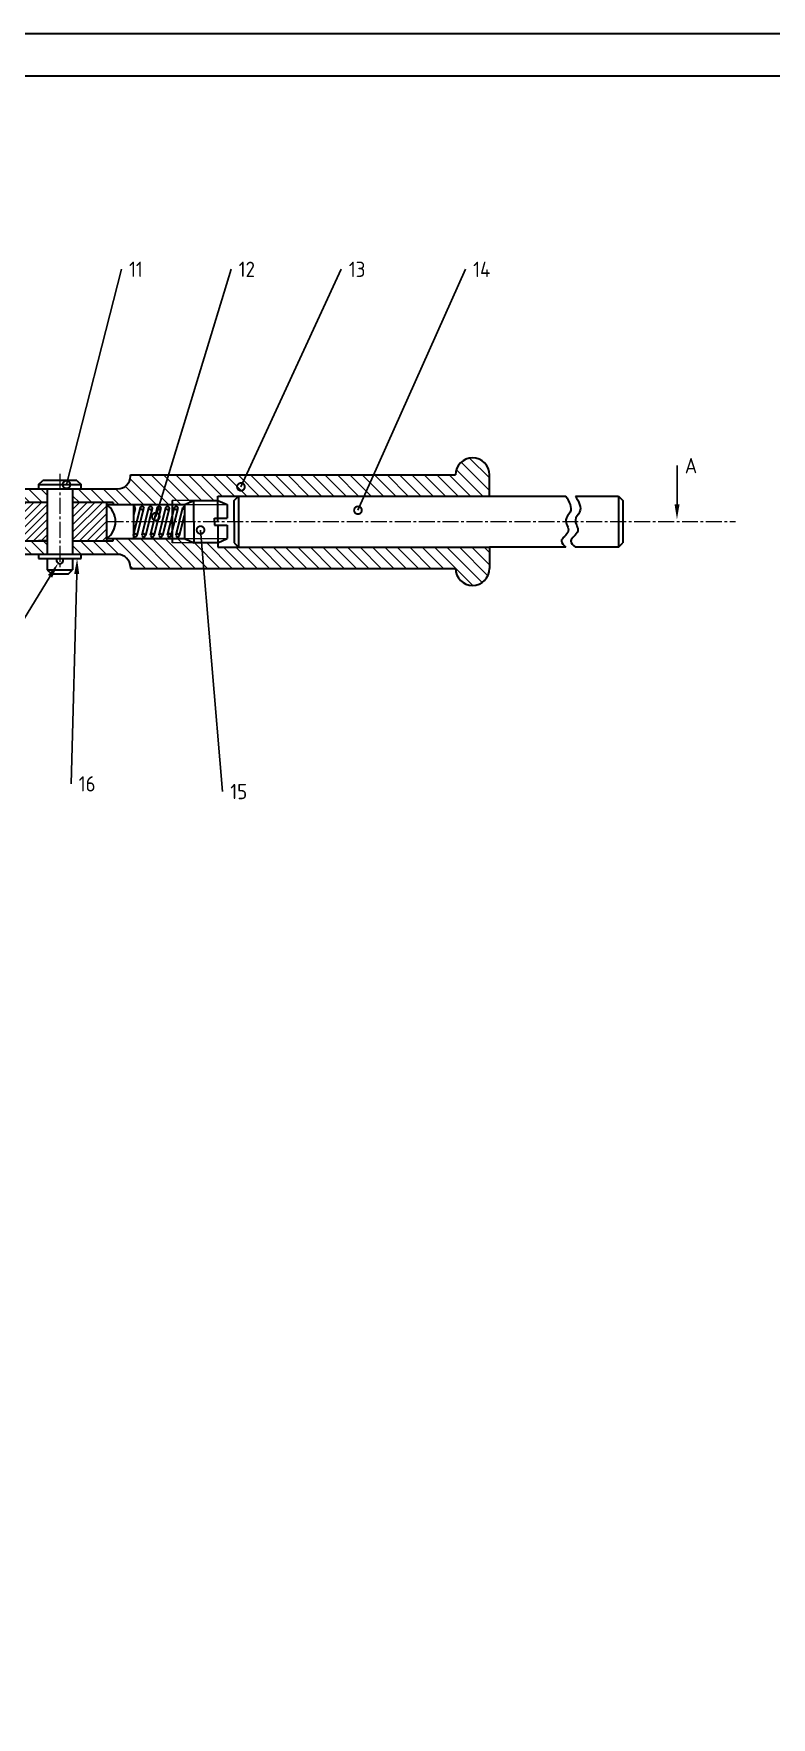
# Model space of a CAD drawing. Header units: millimetres. Extents: x 0 to 841, y 0 to 594.
# Drawn here: x 316.8 to 490.2, y 198.3 to 594 of the extents above; entities that cross this region are included whole.
import ezdxf
from ezdxf import colors
from ezdxf.entities.mleader import LeaderData, LeaderLine
from ezdxf.math import Vec2, Vec3

# ---------------------------------------------------------------- set-up
doc = ezdxf.new("R2010")
doc.units = ezdxf.units.MM
doc.header["$LTSCALE"] = 5
doc.linetypes.add('ACAD_ISO10W100', pattern=[18, 12, -3, 0, -3])
doc.linetypes.add('CENTER2', pattern=[1.125, 0.75, -0.125, 0.125, -0.125])
doc.layers.get('0').update_dxf_attribs({"lineweight": 30})
for name, color, linetype, lineweight in [('Axe mici', 7, 'ACAD_ISO10W100', 13), ('Thick', 7, 'Continuous', 30), ('Thin', 7, 'Continuous', 13)]:
    doc.layers.add(name, color=color, linetype=linetype, lineweight=lineweight)
doc.styles.get("Standard").update_dxf_attribs({"font": 'isocp.shx'})

# ---------------------------------------------------------------- blocks, each defined once
blk = doc.blocks.new('*U6')
at = {"layer": 'Axe mici', "color": 0, "linetype": 'CENTER2', "transparency": 16777216}
blk.add_line((0.79, 0), (148.37, 0), dxfattribs=at)
blk = doc.blocks.new('*U9')
at = {"layer": 'Axe mici', "color": 0, "linetype": 'CENTER2', "transparency": 16777216}
blk.add_line((0, 11.2), (0, -11.2), dxfattribs=at)
blk = doc.blocks.new('*U10')
at = {"layer": 'Thick'}
blk.add_circle((0, 0), 0.4, dxfattribs=at)
blk = doc.blocks.new('*U11')
at = {"layer": 'Thick', "color": 0, "linetype": 'ByBlock', "lineweight": -2, "transparency": 16777216}
for p in [(0, 0), (2, 0), (4, 0), (6, 0), (8, 0)]:
    blk.add_blockref('*U10', p, dxfattribs=at)
blk = doc.blocks.new('*U12')
at = {"layer": 'Thick'}
blk.add_circle((0, 0), 0.4, dxfattribs=at)
blk = doc.blocks.new('*U13')
at = {"layer": 'Thick', "color": 0, "linetype": 'ByBlock', "lineweight": -2, "transparency": 16777216}
for p in [(0, 0), (2, 0), (4, 0), (6, 0), (8, 0)]:
    blk.add_blockref('*U12', p, dxfattribs=at)
blk = doc.blocks.new('*U14')
at = {"layer": 'Thick'}
for p, q in [((-1.19, -3.1), (0.41, 3.3)), ((1.19, 3.1), (-0.41, -3.3))]:
    blk.add_line(p, q, dxfattribs=at)
blk = doc.blocks.new('*U15')
at = {"layer": 'Thick', "color": 0, "linetype": 'ByBlock', "lineweight": -2, "transparency": 16777216}
for p in [(0, 0), (2, 0), (4, 0), (6, 0), (8, 0)]:
    blk.add_blockref('*U14', p, dxfattribs=at)
blk = doc.blocks.new('_DotSmall')
at = {"color": 0, "linetype": 'ByBlock', "const_width": 0.5}
blk.add_lwpolyline([(-0.0625, 0, 1), (0.0625, 0, 1)], format="xyb", close=True, dxfattribs=at)

msp = doc.modelspace()

# ---------------------------------------------------------------- hatches: boundary and pattern name
at = {"layer": 'Thin', "transparency": 33554687}
h = msp.add_hatch(dxfattribs=at)
h.set_pattern_fill('ANSI31', color=256, scale=0.65, angle=90)
h.paths.add_polyline_path([(200.35, 487.03), (168.5, 487.03), (168.5, 483.83), (200.35, 483.83)])
h.paths.add_polyline_path([(195.35, 474.83), (168.5, 474.83), (168.5, 471.63), (195.35, 471.63)])
h.paths.add_polyline_path([(319.95, 487.03), (248.35, 487.03), (248.35, 483.83), (319.95, 483.83)])
h.paths.add_polyline_path([(319.95, 474.83), (253.35, 474.83), (253.35, 471.63), (319.95, 471.63)])
h.paths.add_polyline_path([(423.93, 490.33, 1), (415.93, 490.33), (339.52, 490.33), (339.52, 490.03, -0.414214), (336.52, 487.03), (325.95, 487.03), (325.95, 483.83), (335.47, 483.83), (335.47, 483.33), (352.25, 483.33), (354.45, 484.33), (360.05, 484.33), (360.05, 485.33), (387.05, 485.33), (423.93, 485.33)])
h.paths.add_polyline_path([(423.93, 473.33), (364.93, 473.33), (360.05, 473.33), (360.05, 474.33), (354.45, 474.33), (352.25, 475.33), (335.47, 475.33), (335.47, 474.83), (325.95, 474.83), (325.95, 471.63), (336.52, 471.63, -0.414214), (339.52, 468.63), (339.52, 468.33), (415.93, 468.33, 1), (423.93, 468.33)])
h = msp.add_hatch(dxfattribs=at)
h.set_pattern_fill('ANSI31', color=256, scale=0.4)
h.paths.add_polyline_path([(319.95, 483.83), (311.95, 483.83), (311.95, 479.33), (319.95, 479.33)])
h.paths.add_polyline_path([(319.95, 479.33), (311.95, 479.33), (311.95, 474.83), (319.95, 474.83)])
h.paths.add_polyline_path([(333.95, 483.83), (325.95, 483.83), (325.95, 479.33), (333.95, 479.33)])
h.paths.add_polyline_path([(333.95, 479.33), (325.95, 479.33), (325.95, 474.83), (333.95, 474.83)])

# ---------------------------------------------------------------- linework, layer by layer
at = {"layer": 'Thick'}
for p, q in [((248.35, 487.03), (336.52, 487.03)), ((317.95, 488.03), (318.95, 489.03)), ((317.95, 488.03), (317.95, 487.03)), ((317.95, 488.03), (327.95, 488.03)), ((326.95, 489.03), (318.95, 489.03)), ((319.95, 487.03), (319.95, 471.63)), ((322.95, 487.03), (327.95, 487.03)), ((325.95, 487.03), (325.95, 471.63)), ((326.95, 489.03), (327.95, 488.03)), ((327.95, 487.03), (327.95, 488.03)), ((339.52, 490.03), (339.52, 490.33)), ((339.52, 490.33), (415.93, 490.33)), ((423.93, 485.33), (423.93, 490.33)), ((319.95, 483.83), (248.35, 483.83)), ((335.47, 483.83), (325.95, 483.83)), ((333.95, 474.83), (333.95, 483.83)), ((333.95, 483.33), (352.25, 483.33)), ((335.47, 483.83), (335.47, 483.33)), ((340.25, 483.33), (340.25, 475.33)), ((349.36, 484.33), (349.36, 474.33)), ((352.25, 483.33), (354.45, 484.33)), ((352.25, 483.33), (352.25, 475.33)), ((354.45, 479.33), (354.45, 484.33)), ((354.45, 484.33), (360.05, 484.33)), ((360.05, 479.33), (360.05, 485.33)), ((360.05, 485.33), (387.05, 485.33)), ((360.05, 480.13), (360.05, 484.33)), ((360.05, 484.33), (362.25, 483.33)), ((362.25, 483.33), (362.25, 480.13)), ((363.93, 484.33), (364.93, 485.33)), ((363.93, 479.33), (363.93, 484.33)), ((364.93, 485.33), (423.93, 485.33)), ((364.93, 485.33), (364.93, 473.33)), ((423.93, 485.33), (441.85, 485.33)), ((444.09, 485.33), (449.65, 485.33)), ((449.65, 485.33), (454.25, 485.33)), ((454.25, 485.33), (455.25, 484.33)), ((454.25, 485.33), (454.25, 473.33)), ((455.25, 484.33), (455.25, 474.33)), ((340.63, 482.43), (340.25, 480.9)), ((350.26, 476.23), (351.86, 482.63)), ((351.04, 476.04), (352.25, 480.88)), ((354.45, 479.33), (354.45, 474.33)), ((359.25, 479.33), (359.25, 480.13)), ((359.25, 480.13), (362.25, 480.13)), ((359.25, 479.33), (359.25, 478.53)), ((363.93, 479.33), (363.93, 474.33)), ((252.35, 474.83), (319.95, 474.83)), ((319.95, 474.83), (317.95, 474.83)), ((325.95, 474.83), (335.47, 474.83)), ((333.95, 475.33), (352.25, 475.33)), ((335.47, 474.83), (335.47, 475.33)), ((352.25, 475.33), (354.45, 474.33)), ((359.25, 478.53), (362.25, 478.53)), ((360.05, 478.53), (360.05, 474.33)), ((360.05, 474.33), (362.25, 475.33)), ((362.25, 478.53), (362.25, 475.33)), ((336.52, 471.63), (253.35, 471.63)), ((319.95, 471.63), (317.95, 471.63)), ((317.95, 471.63), (317.95, 470.63)), ((327.95, 470.63), (327.95, 471.63)), ((360.05, 474.33), (354.45, 474.33)), ((360.05, 474.33), (360.05, 473.33)), ((360.05, 473.33), (387.05, 473.33)), ((363.93, 474.33), (364.93, 473.33)), ((364.93, 473.33), (423.93, 473.33)), ((423.93, 473.33), (423.93, 468.33)), ((441.85, 473.33), (423.93, 473.33)), ((454.25, 473.33), (444.09, 473.33)), ((454.25, 473.33), (455.25, 474.33)), ((317.95, 470.63), (327.95, 470.63)), ((319.95, 470.63), (319.95, 468.04)), ((319.95, 468.04), (320.95, 467.04)), ((319.95, 468.04), (325.95, 468.04)), ((320.95, 467.04), (324.95, 467.04)), ((324.95, 467.04), (325.95, 468.04)), ((325.95, 470.63), (325.95, 468.04)), ((339.52, 468.63), (339.52, 468.33)), ((339.52, 468.33), (391.34, 468.33)), ((339.52, 468.33), (415.93, 468.33))]:
    msp.add_line(p, q, dxfattribs=at)
for points in [[(0, 0), (841, 0), (841, 594), (0, 594)], [(20, 10), (831, 10), (831, 584), (20, 584)]]:
    msp.add_lwpolyline(points, close=True, dxfattribs=at)
msp.add_circle((340.65, 476.13), 0.4, dxfattribs=at)
for centre, radius, start, end in [((419.93, 490.33), 4, 0, 180), ((336.52, 490.03), 3, 270, 360), ((331.15, 479.33), 4.88, 304.9069, 55.0931), ((340.25, 482.53), 0.4, 270, 90), ((352.25, 482.53), 0.4, 90, 270), ((352.25, 482.53), 0.4, 90, 270), ((336.52, 468.63), 3, 0, 90), ((322.95, 470.24), 0.8, 150.1075, 29.8925), ((419.93, 468.33), 4, 180, 0)]:
    msp.add_arc(centre, radius, start, end, dxfattribs=at)
for points in [[(441.85, 485.33), (442.86, 481.56), (441.85, 479.79), (442.43, 477.05), (440.8, 474.78), (441.85, 473.33)], [(444.09, 485.33), (445.09, 481.56), (444.09, 479.79), (444.66, 477.05), (443.03, 474.78), (444.09, 473.33)]]:
    msp.add_spline(points, degree=3, dxfattribs=at)
at = {"layer": 'Thin'}
for p, q in [((354.45, 484.33), (349.36, 484.33)), ((352.25, 483.33), (362.25, 483.33)), ((352.25, 475.33), (362.25, 475.33)), ((354.45, 474.33), (349.36, 474.33))]:
    msp.add_line(p, q, dxfattribs=at)

# ---------------------------------------------------------------- block references
at = {"layer": 'Axe mici', "linetype": 'CENTER2'}
for name, p in [('*U9', (322.95, 479.33)), ('*U6', (333.37, 479.33))]:
    msp.add_blockref(name, p, dxfattribs=at)
at = {"layer": 'Thick'}
for name, p in [('*U11', (342.25, 482.53)), ('*U15', (341.45, 479.33))]:
    msp.add_blockref(name, p, dxfattribs=at)
at = {"layer": 'Thick', "xscale": -1, "rotation": 180}
msp.add_blockref('*U13', (342.65, 476.13), dxfattribs=at)

# ---------------------------------------------------------------- leaders
at = {"layer": 'Thick'}
ml = msp.add_multileader_mtext('Standard', dxfattribs=at)
ml.set_content('A', color=256)
ml.set_leader_properties()
ml.build(insert=Vec2(0, 0))
ml.multileader.update_dxf_attribs({"dogleg_length": 0, "arrow_head_size": 3.6, "scale": 20})
ctx = ml.context
ctx.base_point, ctx.scale, ctx.char_height, ctx.arrow_head_size, ctx.landing_gap_size, ctx.plane_origin = Vec3(468.02, 492.49), 20, 3.6, 3.6, 1.8, Vec3(467.98, 479.83)
notes = []
notes.append((ctx, [(0, (1, 1, 0), (468.02, 492.49), (1, 0), 0, [(0, [(467.98, 479.83)], 0, [])])]))
ctx.mtext.insert, ctx.mtext.flow_direction = Vec3(469.82, 494.29), 5
at = {"layer": 'Thin'}
ml = msp.add_multileader_mtext('Standard', dxfattribs=at)
ml.set_content('11', color=256)
ml.set_leader_properties()
ml.set_arrow_properties(name='DOTSMALL')
ml.build(insert=Vec2(0, 0))
ml.multileader.update_dxf_attribs({"dogleg_length": 0, "arrow_head_size": 3.6, "scale": 20})
ctx = ml.context
ctx.base_point, ctx.scale, ctx.char_height, ctx.arrow_head_size, ctx.landing_gap_size, ctx.plane_origin = Vec3(337.4, 538.62), 20, 3.6, 3.6, 1.8, Vec3(324.5, 488.03)
notes.append((ctx, [(0, (1, 1, 0), (337.4, 538.62), (1, 0), 0, [(0, [(324.5, 488.03)], 0, [])])]))
ctx.mtext.insert, ctx.mtext.flow_direction = Vec3(339.2, 540.42), 5
ml = msp.add_multileader_mtext('Standard', dxfattribs=at)
ml.set_content('12', color=256)
ml.set_leader_properties()
ml.set_arrow_properties(name='DOTSMALL')
ml.build(insert=Vec2(0, 0))
ml.multileader.update_dxf_attribs({"dogleg_length": 0, "arrow_head_size": 3.6, "scale": 20})
ctx = ml.context
ctx.base_point, ctx.scale, ctx.char_height, ctx.arrow_head_size, ctx.landing_gap_size, ctx.plane_origin = Vec3(363.17, 538.62), 20, 3.6, 3.6, 1.8, Vec3(365, 487.5)
notes.append((ctx, [(0, (1, 1, 0), (363.17, 538.62), (1, 0), 0, [(0, [(345.5, 480.5)], 0, [])])]))
ctx.mtext.insert, ctx.mtext.flow_direction = Vec3(364.97, 540.42), 5
ml = msp.add_multileader_mtext('Standard', dxfattribs=at)
ml.set_content('13', color=256)
ml.set_leader_properties()
ml.set_arrow_properties(name='DOTSMALL')
ml.build(insert=Vec2(0, 0))
ml.multileader.update_dxf_attribs({"dogleg_length": 0, "arrow_head_size": 3.6, "scale": 20})
ctx = ml.context
ctx.base_point, ctx.scale, ctx.char_height, ctx.arrow_head_size, ctx.landing_gap_size, ctx.plane_origin = Vec3(389.06, 538.62), 20, 3.6, 3.6, 1.8, Vec3(358.5, 481)
notes.append((ctx, [(0, (1, 1, 0), (389.06, 538.62), (1, 0), 0, [(0, [(365.5, 487.5)], 0, [])])]))
ctx.mtext.insert, ctx.mtext.flow_direction = Vec3(390.86, 540.42), 5
ml = msp.add_multileader_mtext('Standard', dxfattribs=at)
ml.set_content('14', color=256)
ml.set_leader_properties()
ml.set_arrow_properties(name='DOTSMALL')
ml.build(insert=Vec2(0, 0))
ml.multileader.update_dxf_attribs({"dogleg_length": 0, "arrow_head_size": 3.6, "scale": 20})
ctx = ml.context
ctx.base_point, ctx.scale, ctx.char_height, ctx.arrow_head_size, ctx.landing_gap_size, ctx.plane_origin = Vec3(418.28, 538.62), 20, 3.6, 3.6, 1.8, Vec3(393, 482)
notes.append((ctx, [(0, (1, 1, 0), (418.28, 538.62), (1, 0), 0, [(0, [(393, 482)], 0, [])])]))
ctx.mtext.insert, ctx.mtext.flow_direction = Vec3(420.08, 540.42), 5
ml = msp.add_multileader_mtext('Standard', dxfattribs=at)
ml.set_content('15', color=256)
ml.set_leader_properties()
ml.set_arrow_properties(name='DOTSMALL')
ml.build(insert=Vec2(0, 0))
ml.multileader.update_dxf_attribs({"dogleg_length": 0, "arrow_head_size": 3.6, "scale": 20})
ctx = ml.context
ctx.base_point, ctx.scale, ctx.char_height, ctx.arrow_head_size, ctx.landing_gap_size, ctx.plane_origin = Vec3(361.2, 415.9), 20, 3.6, 3.6, 1.8, Vec3(343, 477.5)
notes.append((ctx, [(0, (1, 1, 0), (361.2, 415.9), (1, 0), 0, [(0, [(356.01, 477.36)], 0, [])])]))
ctx.mtext.insert, ctx.mtext.flow_direction = Vec3(363, 417.7), 5
ml = msp.add_multileader_mtext('Standard', dxfattribs=at)
ml.set_content('17', color=256)
ml.set_leader_properties()
ml.build(insert=Vec2(0, 0))
ml.multileader.update_dxf_attribs({"dogleg_length": 0, "arrow_head_size": 3.6, "scale": 20})
ctx = ml.context
ctx.base_point, ctx.scale, ctx.char_height, ctx.arrow_head_size, ctx.landing_gap_size, ctx.plane_origin = Vec3(283.92, 417.7), 20, 3.6, 3.6, 1.8, Vec3(322.53, 469.55)
ctx.text_align_type = 2
notes.append((ctx, [(0, (1, 1, 0), (290.76, 417.7), (-1, 0), 0, [(0, [(322.53, 469.55)], 0, [])])]))
ctx.mtext.insert, ctx.mtext.alignment, ctx.mtext.flow_direction = Vec3(288.96, 419.5), 3, 5
ml = msp.add_multileader_mtext('Standard', dxfattribs=at)
ml.set_content('16', color=256)
ml.set_leader_properties()
ml.build(insert=Vec2(0, 0))
ml.multileader.update_dxf_attribs({"dogleg_length": 0, "arrow_head_size": 3.6, "scale": 20})
ctx = ml.context
ctx.base_point, ctx.scale, ctx.char_height, ctx.arrow_head_size, ctx.landing_gap_size, ctx.plane_origin = Vec3(325.57, 417.7), 20, 3.6, 3.6, 1.8, Vec3(327, 471)
notes.append((ctx, [(0, (1, 1, 0), (325.57, 417.7), (1, 0), 0, [(0, [(327, 470.63)], 0, [])])]))
ctx.mtext.insert, ctx.mtext.flow_direction = Vec3(327.37, 419.5), 5
for ctx, leaders in notes:
    for number, flags, end, landing, length, lines in leaders:
        leader = LeaderData()
        leader.index, (leader.has_last_leader_line, leader.has_dogleg_vector, leader.attachment_direction) = number, flags
        leader.last_leader_point, leader.dogleg_vector, leader.dogleg_length = Vec3(end), Vec3(landing), length
        for number, points, colour, breaks in lines:
            line = LeaderLine()
            line.index, line.vertices, line.color, line.breaks = number, Vec3.list(points), colors.encode_raw_color(colour), breaks
            leader.lines.append(line)
        ctx.leaders.append(leader)

doc.saveas('drawing.dxf')
